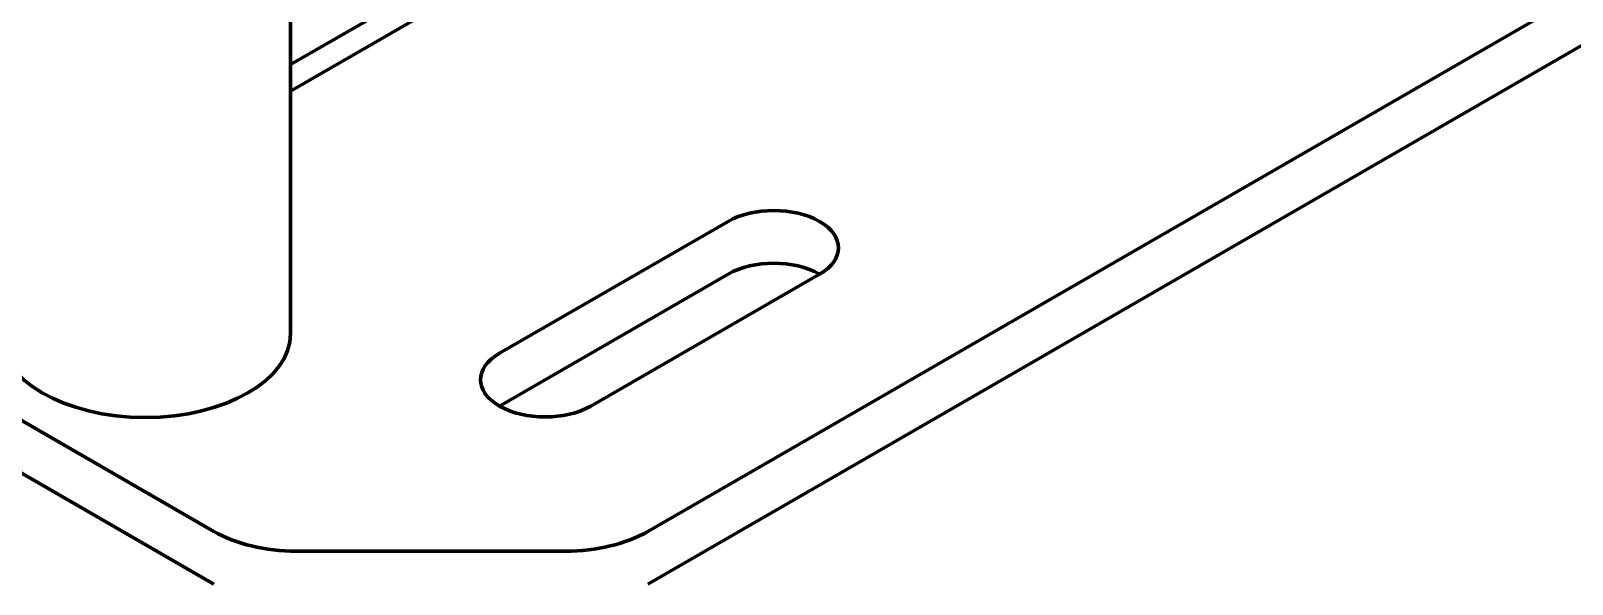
# Model space of a CAD drawing. Header units: millimetres. Extents: x 0 to 1189, y 0 to 841.
# Drawn here: x 645.35 to 693.03, y 204.29 to 221.42 of the extents above; entities that cross this region are included whole.
import ezdxf

# ---------------------------------------------------------------- set-up
doc = ezdxf.new("R2010")
doc.units = ezdxf.units.MM
doc.header["$LTSCALE"] = 0.75
doc.layers.add('Visible', color=7, linetype='Continuous', lineweight=70)

msp = doc.modelspace()

# ---------------------------------------------------------------- linework, layer by layer
at = {"layer": 'Visible', "extrusion": (0, 0.816497, 0.57735)}
for p, q in [((588.778, 241.854), (651.016, 205.921)), ((689.289, 241.1), (653.388, 220.372)), ((653.388, 220.372), (689.289, 241.1)), ((651.016, 204.288), (588.778, 240.221)), ((689.289, 240.283), (653.388, 219.556)), ((664.438, 205.921), (719.959, 237.976)), ((664.438, 204.288), (719.959, 236.343)), ((653.388, 230.976), (653.388, 212.048)), ((659.848, 211.436), (666.919, 215.518)), ((659.848, 209.803), (666.919, 213.885)), ((669.748, 213.885), (662.677, 209.803)), ((653.561, 205.312), (661.893, 205.312))]:
    msp.add_line(p, q, dxfattribs=at)
at = {"layer": 'Visible', "extrusion": (-2e-16, -1e-16, -1)}
for centre, major_axis, end_param in [((668.334, 214.702), (2, 0), 7.068583), ((668.334, 213.069), (2, 0), 5.497787), ((661.262, 210.619), (-2, 0), 7.068583)]:
    msp.add_ellipse(centre, major_axis=major_axis, ratio=0.57735, start_param=3.926991, end_param=end_param, dxfattribs=at)
at = {"layer": 'Visible', "extrusion": (-1e-16, -4e-16, -1)}
msp.add_ellipse((648.888, 212.048), major_axis=(-4.5, 0), ratio=0.57735, start_param=3.141593, end_param=6.283185, dxfattribs=at)
at = {"layer": 'Visible'}
for centre, start_param, end_param in [((653.561, 207.391), 0.785398, 1.570796), ((661.893, 207.391), 1.570796, 2.356194)]:
    msp.add_ellipse(centre, major_axis=(-3.6, 0), ratio=0.57735, start_param=start_param, end_param=end_param, dxfattribs=at)

doc.saveas('drawing.dxf')
